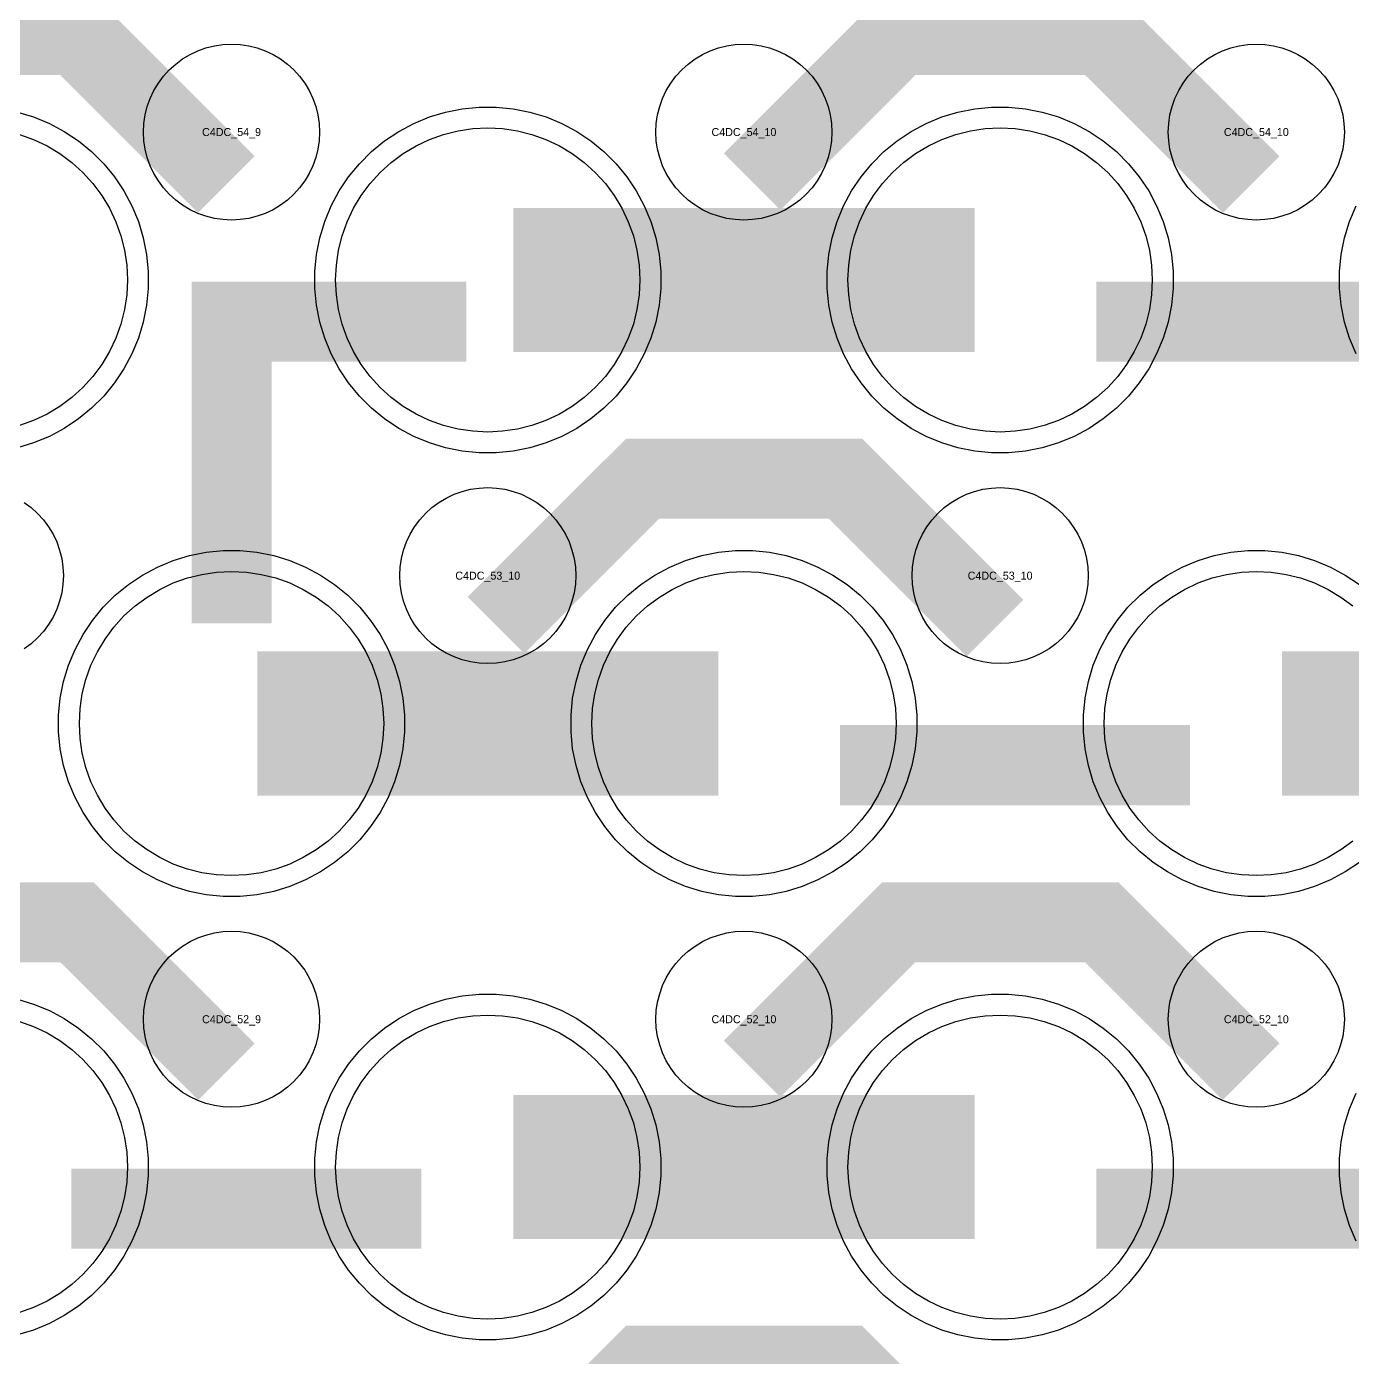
# Model space of a CAD drawing. Extents: x -11880 to 11880, y -14992 to 14992.
# Drawn here: x -8944 to -8530, y -7693.7 to -7278 of the extents above; entities that cross this region are included whole.
import ezdxf
from ezdxf.enums import TextEntityAlignment as Align

# ---------------------------------------------------------------- set-up
doc = ezdxf.new("R2010")
doc.units = 0
doc.header["$MEASUREMENT"] = 0
for name, color, linetype in [('GDS_775_DT_237', 138, 'CONTINUOUS'), ('RDL1_FS', 34, 'CONTINUOUS'), ('RDL_BS', 160, 'CONTINUOUS')]:
    doc.layers.add(name, color=color, linetype=linetype)

msp = doc.modelspace()

# ---------------------------------------------------------------- linework, layer by layer
at = {"layer": 'RDL1_FS', "color": 240, "true_color": 0xed1f24}
for points in [[(-8946.209, -7311.641), (-8941.819, -7313.213), (-8937.605, -7315.205), (-8933.605, -7317.603), (-8929.86, -7320.381), (-8926.406, -7323.511), (-8923.276, -7326.965), (-8920.498, -7330.71), (-8918.1, -7334.71), (-8916.108, -7338.924), (-8914.536, -7343.314), (-8913.404, -7347.837), (-8912.72, -7352.448), (-8912.491, -7357.105), (-8912.72, -7361.762), (-8913.404, -7366.373), (-8914.536, -7370.896), (-8916.108, -7375.286), (-8918.1, -7379.5), (-8920.498, -7383.5), (-8923.276, -7387.245), (-8926.406, -7390.699), (-8929.86, -7393.829), (-8933.605, -7396.607), (-8937.605, -7399.005), (-8941.819, -7400.997), (-8946.209, -7402.569)], [(-8946.209, -7588.771), (-8941.819, -7590.343), (-8937.605, -7592.335), (-8933.605, -7594.733), (-8929.86, -7597.511), (-8926.406, -7600.641), (-8923.276, -7604.095), (-8920.498, -7607.84), (-8918.1, -7611.84), (-8916.108, -7616.054), (-8914.536, -7620.444), (-8913.404, -7624.967), (-8912.72, -7629.578), (-8912.491, -7634.235), (-8912.72, -7638.892), (-8913.404, -7643.503), (-8914.536, -7648.026), (-8916.108, -7652.416), (-8918.1, -7656.63), (-8920.498, -7660.63), (-8923.276, -7664.375), (-8926.406, -7667.829), (-8929.86, -7670.959), (-8933.605, -7673.737), (-8937.605, -7676.135), (-8941.819, -7678.127), (-8946.209, -7679.699)]]:
    msp.add_lwpolyline(points, dxfattribs=at)
at = {"layer": 'RDL1_FS'}
for points in [[(-8800, -7404.614), (-8804.657, -7404.385), (-8809.268, -7403.701), (-8813.791, -7402.569), (-8818.181, -7400.997), (-8822.395, -7399.005), (-8826.395, -7396.607), (-8830.14, -7393.829), (-8833.594, -7390.699), (-8836.724, -7387.245), (-8839.502, -7383.5), (-8841.9, -7379.5), (-8843.892, -7375.286), (-8845.464, -7370.896), (-8846.596, -7366.373), (-8847.28, -7361.762), (-8847.509, -7357.105), (-8847.28, -7352.448), (-8846.596, -7347.837), (-8845.464, -7343.314), (-8843.892, -7338.924), (-8841.9, -7334.71), (-8839.502, -7330.71), (-8836.724, -7326.965), (-8833.594, -7323.511), (-8830.14, -7320.381), (-8826.395, -7317.603), (-8822.395, -7315.205), (-8818.181, -7313.213), (-8813.791, -7311.641), (-8809.268, -7310.509), (-8804.657, -7309.825), (-8800, -7309.596), (-8795.343, -7309.825), (-8790.732, -7310.509), (-8786.209, -7311.641), (-8781.819, -7313.213), (-8777.605, -7315.205), (-8773.605, -7317.603), (-8769.86, -7320.381), (-8766.406, -7323.511), (-8763.276, -7326.965), (-8760.498, -7330.71), (-8758.1, -7334.71), (-8756.108, -7338.924), (-8754.536, -7343.314), (-8753.404, -7347.837), (-8752.72, -7352.448), (-8752.491, -7357.105), (-8752.72, -7361.762), (-8753.404, -7366.373), (-8754.536, -7370.896), (-8756.108, -7375.286), (-8758.1, -7379.5), (-8760.498, -7383.5), (-8763.276, -7387.245), (-8766.406, -7390.699), (-8769.86, -7393.829), (-8773.605, -7396.607), (-8777.605, -7399.005), (-8781.819, -7400.997), (-8786.209, -7402.569), (-8790.732, -7403.701), (-8795.343, -7404.385)], [(-8640, -7404.614), (-8644.657, -7404.385), (-8649.268, -7403.701), (-8653.791, -7402.569), (-8658.181, -7400.997), (-8662.395, -7399.005), (-8666.395, -7396.607), (-8670.14, -7393.829), (-8673.594, -7390.699), (-8676.724, -7387.245), (-8679.502, -7383.5), (-8681.9, -7379.5), (-8683.892, -7375.286), (-8685.464, -7370.896), (-8686.596, -7366.373), (-8687.28, -7361.762), (-8687.509, -7357.105), (-8687.28, -7352.448), (-8686.596, -7347.837), (-8685.464, -7343.314), (-8683.892, -7338.924), (-8681.9, -7334.71), (-8679.502, -7330.71), (-8676.724, -7326.965), (-8673.594, -7323.511), (-8670.14, -7320.381), (-8666.395, -7317.603), (-8662.395, -7315.205), (-8658.181, -7313.213), (-8653.791, -7311.641), (-8649.268, -7310.509), (-8644.657, -7309.825), (-8640, -7309.596), (-8635.343, -7309.825), (-8630.732, -7310.509), (-8626.209, -7311.641), (-8621.819, -7313.213), (-8617.605, -7315.205), (-8613.605, -7317.603), (-8609.86, -7320.381), (-8606.406, -7323.511), (-8603.276, -7326.965), (-8600.498, -7330.71), (-8598.1, -7334.71), (-8596.108, -7338.924), (-8594.536, -7343.314), (-8593.404, -7347.837), (-8592.72, -7352.448), (-8592.491, -7357.105), (-8592.72, -7361.762), (-8593.404, -7366.373), (-8594.536, -7370.896), (-8596.108, -7375.286), (-8598.1, -7379.5), (-8600.498, -7383.5), (-8603.276, -7387.245), (-8606.406, -7390.699), (-8609.86, -7393.829), (-8613.605, -7396.607), (-8617.605, -7399.005), (-8621.819, -7400.997), (-8626.209, -7402.569), (-8630.732, -7403.701), (-8635.343, -7404.385)], [(-8880, -7543.179), (-8884.657, -7542.95), (-8889.268, -7542.266), (-8893.791, -7541.134), (-8898.181, -7539.562), (-8902.395, -7537.57), (-8906.395, -7535.172), (-8910.14, -7532.394), (-8913.594, -7529.264), (-8916.724, -7525.81), (-8919.502, -7522.065), (-8921.9, -7518.065), (-8923.892, -7513.851), (-8925.464, -7509.461), (-8926.596, -7504.938), (-8927.28, -7500.327), (-8927.509, -7495.67), (-8927.28, -7491.013), (-8926.596, -7486.402), (-8925.464, -7481.879), (-8923.892, -7477.489), (-8921.9, -7473.275), (-8919.502, -7469.275), (-8916.724, -7465.53), (-8913.594, -7462.076), (-8910.14, -7458.946), (-8906.395, -7456.168), (-8902.395, -7453.77), (-8898.181, -7451.778), (-8893.791, -7450.206), (-8889.268, -7449.074), (-8884.657, -7448.39), (-8880, -7448.161), (-8875.343, -7448.39), (-8870.732, -7449.074), (-8866.209, -7450.206), (-8861.819, -7451.778), (-8857.605, -7453.77), (-8853.605, -7456.168), (-8849.86, -7458.946), (-8846.406, -7462.076), (-8843.276, -7465.53), (-8840.498, -7469.275), (-8838.1, -7473.275), (-8836.108, -7477.489), (-8834.536, -7481.879), (-8833.404, -7486.402), (-8832.72, -7491.013), (-8832.491, -7495.67), (-8832.72, -7500.327), (-8833.404, -7504.938), (-8834.536, -7509.461), (-8836.108, -7513.851), (-8838.1, -7518.065), (-8840.498, -7522.065), (-8843.276, -7525.81), (-8846.406, -7529.264), (-8849.86, -7532.394), (-8853.605, -7535.172), (-8857.605, -7537.57), (-8861.819, -7539.562), (-8866.209, -7541.134), (-8870.732, -7542.266), (-8875.343, -7542.95)], [(-8720, -7543.179), (-8724.657, -7542.95), (-8729.268, -7542.266), (-8733.791, -7541.134), (-8738.181, -7539.562), (-8742.395, -7537.57), (-8746.395, -7535.172), (-8750.14, -7532.394), (-8753.594, -7529.264), (-8756.724, -7525.81), (-8759.502, -7522.065), (-8761.9, -7518.065), (-8763.892, -7513.851), (-8765.464, -7509.461), (-8766.596, -7504.938), (-8767.28, -7500.327), (-8767.509, -7495.67), (-8767.28, -7491.013), (-8766.596, -7486.402), (-8765.464, -7481.879), (-8763.892, -7477.489), (-8761.9, -7473.275), (-8759.502, -7469.275), (-8756.724, -7465.53), (-8753.594, -7462.076), (-8750.14, -7458.946), (-8746.395, -7456.168), (-8742.395, -7453.77), (-8738.181, -7451.778), (-8733.791, -7450.206), (-8729.268, -7449.074), (-8724.657, -7448.39), (-8720, -7448.161), (-8715.343, -7448.39), (-8710.732, -7449.074), (-8706.209, -7450.206), (-8701.819, -7451.778), (-8697.605, -7453.77), (-8693.605, -7456.168), (-8689.86, -7458.946), (-8686.406, -7462.076), (-8683.276, -7465.53), (-8680.498, -7469.275), (-8678.1, -7473.275), (-8676.108, -7477.489), (-8674.536, -7481.879), (-8673.404, -7486.402), (-8672.72, -7491.013), (-8672.491, -7495.67), (-8672.72, -7500.327), (-8673.404, -7504.938), (-8674.536, -7509.461), (-8676.108, -7513.851), (-8678.1, -7518.065), (-8680.498, -7522.065), (-8683.276, -7525.81), (-8686.406, -7529.264), (-8689.86, -7532.394), (-8693.605, -7535.172), (-8697.605, -7537.57), (-8701.819, -7539.562), (-8706.209, -7541.134), (-8710.732, -7542.266), (-8715.343, -7542.95)]]:
    msp.add_lwpolyline(points, close=True, dxfattribs=at)
for points in [[(-8791.998, -7357.105, 45, 45, 0), (-8719.998, -7357.105, 45, 45, 0)], [(-8719.998, -7357.105, 45, 45, 0), (-8647.998, -7357.105, 45, 45, 0)], [(-8871.998, -7495.67, 45, 45, 0), (-8799.998, -7495.67, 45, 45, 0)], [(-8799.998, -7495.67, 45, 45, 0), (-8727.998, -7495.67, 45, 45, 0)], [(-8551.998, -7495.67, 45, 45, 0), (-8479.998, -7495.67, 45, 45, 0)]]:
    msp.add_lwpolyline(points, format="xyseb", dxfattribs=at)
msp.add_lwpolyline([(-8529.86, -7532.394), (-8533.605, -7535.172), (-8537.605, -7537.57), (-8541.819, -7539.562), (-8546.209, -7541.134), (-8550.732, -7542.266), (-8555.343, -7542.95), (-8560, -7543.179), (-8564.657, -7542.95), (-8569.268, -7542.266), (-8573.791, -7541.134), (-8578.181, -7539.562), (-8582.395, -7537.57), (-8586.395, -7535.172), (-8590.14, -7532.394), (-8593.594, -7529.264), (-8596.724, -7525.81), (-8599.502, -7522.065), (-8601.9, -7518.065), (-8603.892, -7513.851), (-8605.464, -7509.461), (-8606.596, -7504.938), (-8607.28, -7500.327), (-8607.509, -7495.67), (-8607.28, -7491.013), (-8606.596, -7486.402), (-8605.464, -7481.879), (-8603.892, -7477.489), (-8601.9, -7473.275), (-8599.502, -7469.275), (-8596.724, -7465.53), (-8593.594, -7462.076), (-8590.14, -7458.946), (-8586.395, -7456.168), (-8582.395, -7453.77), (-8578.181, -7451.778), (-8573.791, -7450.206), (-8569.268, -7449.074), (-8564.657, -7448.39), (-8560, -7448.161), (-8555.343, -7448.39), (-8550.732, -7449.074), (-8546.209, -7450.206), (-8541.819, -7451.778), (-8537.605, -7453.77), (-8533.605, -7456.168), (-8529.86, -7458.946)], dxfattribs=at)
at = {"layer": 'RDL1_FS', "color": 240, "true_color": 0xed1f24}
for points in [[(-8800, -7681.744), (-8804.657, -7681.515), (-8809.268, -7680.831), (-8813.791, -7679.699), (-8818.181, -7678.127), (-8822.395, -7676.135), (-8826.395, -7673.737), (-8830.14, -7670.959), (-8833.594, -7667.829), (-8836.724, -7664.375), (-8839.502, -7660.63), (-8841.9, -7656.63), (-8843.892, -7652.416), (-8845.464, -7648.026), (-8846.596, -7643.503), (-8847.28, -7638.892), (-8847.509, -7634.235), (-8847.28, -7629.578), (-8846.596, -7624.967), (-8845.464, -7620.444), (-8843.892, -7616.054), (-8841.9, -7611.84), (-8839.502, -7607.84), (-8836.724, -7604.095), (-8833.594, -7600.641), (-8830.14, -7597.511), (-8826.395, -7594.733), (-8822.395, -7592.335), (-8818.181, -7590.343), (-8813.791, -7588.771), (-8809.268, -7587.639), (-8804.657, -7586.955), (-8800, -7586.726), (-8795.343, -7586.955), (-8790.732, -7587.639), (-8786.209, -7588.771), (-8781.819, -7590.343), (-8777.605, -7592.335), (-8773.605, -7594.733), (-8769.86, -7597.511), (-8766.406, -7600.641), (-8763.276, -7604.095), (-8760.498, -7607.84), (-8758.1, -7611.84), (-8756.108, -7616.054), (-8754.536, -7620.444), (-8753.404, -7624.967), (-8752.72, -7629.578), (-8752.491, -7634.235), (-8752.72, -7638.892), (-8753.404, -7643.503), (-8754.536, -7648.026), (-8756.108, -7652.416), (-8758.1, -7656.63), (-8760.498, -7660.63), (-8763.276, -7664.375), (-8766.406, -7667.829), (-8769.86, -7670.959), (-8773.605, -7673.737), (-8777.605, -7676.135), (-8781.819, -7678.127), (-8786.209, -7679.699), (-8790.732, -7680.831), (-8795.343, -7681.515)], [(-8640, -7681.744), (-8644.657, -7681.515), (-8649.268, -7680.831), (-8653.791, -7679.699), (-8658.181, -7678.127), (-8662.395, -7676.135), (-8666.395, -7673.737), (-8670.14, -7670.959), (-8673.594, -7667.829), (-8676.724, -7664.375), (-8679.502, -7660.63), (-8681.9, -7656.63), (-8683.892, -7652.416), (-8685.464, -7648.026), (-8686.596, -7643.503), (-8687.28, -7638.892), (-8687.509, -7634.235), (-8687.28, -7629.578), (-8686.596, -7624.967), (-8685.464, -7620.444), (-8683.892, -7616.054), (-8681.9, -7611.84), (-8679.502, -7607.84), (-8676.724, -7604.095), (-8673.594, -7600.641), (-8670.14, -7597.511), (-8666.395, -7594.733), (-8662.395, -7592.335), (-8658.181, -7590.343), (-8653.791, -7588.771), (-8649.268, -7587.639), (-8644.657, -7586.955), (-8640, -7586.726), (-8635.343, -7586.955), (-8630.732, -7587.639), (-8626.209, -7588.771), (-8621.819, -7590.343), (-8617.605, -7592.335), (-8613.605, -7594.733), (-8609.86, -7597.511), (-8606.406, -7600.641), (-8603.276, -7604.095), (-8600.498, -7607.84), (-8598.1, -7611.84), (-8596.108, -7616.054), (-8594.536, -7620.444), (-8593.404, -7624.967), (-8592.72, -7629.578), (-8592.491, -7634.235), (-8592.72, -7638.892), (-8593.404, -7643.503), (-8594.536, -7648.026), (-8596.108, -7652.416), (-8598.1, -7656.63), (-8600.498, -7660.63), (-8603.276, -7664.375), (-8606.406, -7667.829), (-8609.86, -7670.959), (-8613.605, -7673.737), (-8617.605, -7676.135), (-8621.819, -7678.127), (-8626.209, -7679.699), (-8630.732, -7680.831), (-8635.343, -7681.515)]]:
    msp.add_lwpolyline(points, close=True, dxfattribs=at)
for points in [[(-8791.998, -7634.235, 45, 45, 0), (-8719.998, -7634.235, 45, 45, 0)], [(-8719.998, -7634.235, 45, 45, 0), (-8647.998, -7634.235, 45, 45, 0)]]:
    msp.add_lwpolyline(points, format="xyseb", dxfattribs=at)
at = {"layer": 'RDL_BS'}
for points in [[(-8881.599, -7327.318, 25, 25, 0), (-8928.313, -7280.604, 25, 25, 0), (-8958.071, -7280.604, 25, 25, 0)], [(-8717.438, -7326.419, 25, 25, 0), (-8671.623, -7280.604, 25, 25, 0), (-8638.07, -7280.604, 25, 25, 0)], [(-8561.599, -7327.318, 25, 25, 0), (-8608.313, -7280.604, 25, 25, 0), (-8638.071, -7280.604, 25, 25, 0)], [(-8880, -7464.4, 25, 25, 0), (-8880, -7357.623, 25, 25, 0)], [(-8892.5, -7370.123, 25, 25, 0), (-8806.667, -7370.123, 25, 25, 0)], [(-8852.944, -7370.123, 25, 25, 0), (-8811.74, -7370.123, 25, 25, 0)], [(-8609.984, -7370.118, 25, 25, 0), (-8500.719, -7370.118, 25, 25, 0)], [(-8880, -7388.092, 25, 25, 0), (-8880, -7433.712, 25, 25, 0)], [(-8797.438, -7464.984, 25, 25, 0), (-8751.623, -7419.169, 25, 25, 0), (-8718.07, -7419.169, 25, 25, 0)], [(-8641.599, -7465.883, 25, 25, 0), (-8688.313, -7419.169, 25, 25, 0), (-8718.071, -7419.169, 25, 25, 0)], [(-8689.984, -7508.683, 25, 25, 0), (-8580.719, -7508.683, 25, 25, 0)], [(-8881.599, -7604.448, 25, 25, 0), (-8928.313, -7557.734, 25, 25, 0), (-8958.071, -7557.734, 25, 25, 0)], [(-8717.438, -7603.549, 25, 25, 0), (-8671.623, -7557.734, 25, 25, 0), (-8638.07, -7557.734, 25, 25, 0)], [(-8561.599, -7604.448, 25, 25, 0), (-8608.313, -7557.734, 25, 25, 0), (-8638.071, -7557.734, 25, 25, 0)], [(-8797.438, -7742.109, 25, 25, 0), (-8751.623, -7696.294, 25, 25, 0), (-8718.07, -7696.294, 25, 25, 0)], [(-8641.599, -7743.008, 25, 25, 0), (-8688.313, -7696.294, 25, 25, 0), (-8718.071, -7696.294, 25, 25, 0)]]:
    msp.add_lwpolyline(points, format="xyseb", dxfattribs=at)
for points in [[(-8880, -7338.411), (-8882.693, -7338.279), (-8885.365, -7337.883), (-8887.984, -7337.226), (-8890.519, -7336.319), (-8892.956, -7335.167), (-8895.28, -7333.774), (-8897.443, -7332.171), (-8899.442, -7330.359), (-8901.254, -7328.36), (-8902.857, -7326.197), (-8904.25, -7323.873), (-8905.402, -7321.436), (-8906.309, -7318.901), (-8906.966, -7316.282), (-8907.362, -7313.61), (-8907.494, -7310.917), (-8907.362, -7308.224), (-8906.966, -7305.552), (-8906.309, -7302.933), (-8905.402, -7300.398), (-8904.25, -7297.961), (-8902.857, -7295.637), (-8901.254, -7293.474), (-8899.442, -7291.475), (-8897.443, -7289.663), (-8895.28, -7288.06), (-8892.956, -7286.667), (-8890.519, -7285.515), (-8887.984, -7284.608), (-8885.365, -7283.951), (-8882.693, -7283.555), (-8880, -7283.423), (-8877.307, -7283.555), (-8874.635, -7283.951), (-8872.016, -7284.608), (-8869.481, -7285.515), (-8867.044, -7286.667), (-8864.72, -7288.06), (-8862.557, -7289.663), (-8860.558, -7291.475), (-8858.746, -7293.474), (-8857.143, -7295.637), (-8855.75, -7297.961), (-8854.598, -7300.398), (-8853.691, -7302.933), (-8853.034, -7305.552), (-8852.638, -7308.224), (-8852.506, -7310.917), (-8852.638, -7313.61), (-8853.034, -7316.282), (-8853.691, -7318.901), (-8854.598, -7321.436), (-8855.75, -7323.873), (-8857.143, -7326.197), (-8858.746, -7328.36), (-8860.558, -7330.359), (-8862.557, -7332.171), (-8864.72, -7333.774), (-8867.044, -7335.167), (-8869.481, -7336.319), (-8872.016, -7337.226), (-8874.635, -7337.883), (-8877.307, -7338.279)], [(-8720, -7338.411), (-8722.693, -7338.279), (-8725.365, -7337.883), (-8727.984, -7337.226), (-8730.519, -7336.319), (-8732.956, -7335.167), (-8735.28, -7333.774), (-8737.443, -7332.171), (-8739.442, -7330.359), (-8741.254, -7328.36), (-8742.857, -7326.197), (-8744.25, -7323.873), (-8745.402, -7321.436), (-8746.309, -7318.901), (-8746.966, -7316.282), (-8747.362, -7313.61), (-8747.494, -7310.917), (-8747.362, -7308.224), (-8746.966, -7305.552), (-8746.309, -7302.933), (-8745.402, -7300.398), (-8744.25, -7297.961), (-8742.857, -7295.637), (-8741.254, -7293.474), (-8739.442, -7291.475), (-8737.443, -7289.663), (-8735.28, -7288.06), (-8732.956, -7286.667), (-8730.519, -7285.515), (-8727.984, -7284.608), (-8725.365, -7283.951), (-8722.693, -7283.555), (-8720, -7283.423), (-8717.307, -7283.555), (-8714.635, -7283.951), (-8712.016, -7284.608), (-8709.481, -7285.515), (-8707.044, -7286.667), (-8704.72, -7288.06), (-8702.557, -7289.663), (-8700.558, -7291.475), (-8698.746, -7293.474), (-8697.143, -7295.637), (-8695.75, -7297.961), (-8694.598, -7300.398), (-8693.691, -7302.933), (-8693.034, -7305.552), (-8692.638, -7308.224), (-8692.506, -7310.917), (-8692.638, -7313.61), (-8693.034, -7316.282), (-8693.691, -7318.901), (-8694.598, -7321.436), (-8695.75, -7323.873), (-8697.143, -7326.197), (-8698.746, -7328.36), (-8700.558, -7330.359), (-8702.557, -7332.171), (-8704.72, -7333.774), (-8707.044, -7335.167), (-8709.481, -7336.319), (-8712.016, -7337.226), (-8714.635, -7337.883), (-8717.307, -7338.279)], [(-8560, -7338.411), (-8562.693, -7338.279), (-8565.365, -7337.883), (-8567.984, -7337.226), (-8570.519, -7336.319), (-8572.956, -7335.167), (-8575.28, -7333.774), (-8577.443, -7332.171), (-8579.442, -7330.359), (-8581.254, -7328.36), (-8582.857, -7326.197), (-8584.25, -7323.873), (-8585.402, -7321.436), (-8586.309, -7318.901), (-8586.966, -7316.282), (-8587.362, -7313.61), (-8587.494, -7310.917), (-8587.362, -7308.224), (-8586.966, -7305.552), (-8586.309, -7302.933), (-8585.402, -7300.398), (-8584.25, -7297.961), (-8582.857, -7295.637), (-8581.254, -7293.474), (-8579.442, -7291.475), (-8577.443, -7289.663), (-8575.28, -7288.06), (-8572.956, -7286.667), (-8570.519, -7285.515), (-8567.984, -7284.608), (-8565.365, -7283.951), (-8562.693, -7283.555), (-8560, -7283.423), (-8557.307, -7283.555), (-8554.635, -7283.951), (-8552.016, -7284.608), (-8549.481, -7285.515), (-8547.044, -7286.667), (-8544.72, -7288.06), (-8542.557, -7289.663), (-8540.558, -7291.475), (-8538.746, -7293.474), (-8537.143, -7295.637), (-8535.75, -7297.961), (-8534.598, -7300.398), (-8533.691, -7302.933), (-8533.034, -7305.552), (-8532.638, -7308.224), (-8532.506, -7310.917), (-8532.638, -7313.61), (-8533.034, -7316.282), (-8533.691, -7318.901), (-8534.598, -7321.436), (-8535.75, -7323.873), (-8537.143, -7326.197), (-8538.746, -7328.36), (-8540.558, -7330.359), (-8542.557, -7332.171), (-8544.72, -7333.774), (-8547.044, -7335.167), (-8549.481, -7336.319), (-8552.016, -7337.226), (-8554.635, -7337.883), (-8557.307, -7338.279)], [(-8802.644, -7411.105), (-8807.938, -7410.588), (-8813.165, -7409.542), (-8818.205, -7408.011), (-8823.115, -7405.98), (-8827.777, -7403.488), (-8832.191, -7400.541), (-8836.292, -7397.179), (-8840.074, -7393.397), (-8843.436, -7389.296), (-8846.383, -7384.882), (-8848.875, -7380.22), (-8850.906, -7375.31), (-8852.437, -7370.27), (-8853.483, -7365.043), (-8854, -7359.749), (-8854, -7354.461), (-8853.483, -7349.167), (-8852.437, -7343.94), (-8850.906, -7338.9), (-8848.875, -7333.99), (-8846.383, -7329.328), (-8843.436, -7324.914), (-8840.074, -7320.813), (-8836.292, -7317.031), (-8832.191, -7313.669), (-8827.777, -7310.722), (-8823.115, -7308.23), (-8818.205, -7306.199), (-8813.165, -7304.668), (-8807.938, -7303.622), (-8802.644, -7303.105), (-8797.356, -7303.105), (-8792.062, -7303.622), (-8786.835, -7304.668), (-8781.795, -7306.199), (-8776.885, -7308.23), (-8772.223, -7310.722), (-8767.809, -7313.669), (-8763.708, -7317.031), (-8759.926, -7320.813), (-8756.564, -7324.914), (-8753.617, -7329.328), (-8751.125, -7333.99), (-8749.094, -7338.9), (-8747.563, -7343.94), (-8746.517, -7349.167), (-8746, -7354.461), (-8746, -7359.749), (-8746.517, -7365.043), (-8747.563, -7370.27), (-8749.094, -7375.31), (-8751.125, -7380.22), (-8753.617, -7384.882), (-8756.564, -7389.296), (-8759.926, -7393.397), (-8763.708, -7397.179), (-8767.809, -7400.541), (-8772.223, -7403.488), (-8776.885, -7405.98), (-8781.795, -7408.011), (-8786.835, -7409.542), (-8792.062, -7410.588), (-8797.356, -7411.105)], [(-8642.644, -7411.105), (-8647.938, -7410.588), (-8653.165, -7409.542), (-8658.205, -7408.011), (-8663.115, -7405.98), (-8667.777, -7403.488), (-8672.191, -7400.541), (-8676.292, -7397.179), (-8680.074, -7393.397), (-8683.436, -7389.296), (-8686.383, -7384.882), (-8688.875, -7380.22), (-8690.906, -7375.31), (-8692.437, -7370.27), (-8693.483, -7365.043), (-8694, -7359.749), (-8694, -7354.461), (-8693.483, -7349.167), (-8692.437, -7343.94), (-8690.906, -7338.9), (-8688.875, -7333.99), (-8686.383, -7329.328), (-8683.436, -7324.914), (-8680.074, -7320.813), (-8676.292, -7317.031), (-8672.191, -7313.669), (-8667.777, -7310.722), (-8663.115, -7308.23), (-8658.205, -7306.199), (-8653.165, -7304.668), (-8647.938, -7303.622), (-8642.644, -7303.105), (-8637.356, -7303.105), (-8632.062, -7303.622), (-8626.835, -7304.668), (-8621.795, -7306.199), (-8616.885, -7308.23), (-8612.223, -7310.722), (-8607.809, -7313.669), (-8603.708, -7317.031), (-8599.926, -7320.813), (-8596.564, -7324.914), (-8593.617, -7329.328), (-8591.125, -7333.99), (-8589.094, -7338.9), (-8587.563, -7343.94), (-8586.517, -7349.167), (-8586, -7354.461), (-8586, -7359.749), (-8586.517, -7365.043), (-8587.563, -7370.27), (-8589.094, -7375.31), (-8591.125, -7380.22), (-8593.617, -7384.882), (-8596.564, -7389.296), (-8599.926, -7393.397), (-8603.708, -7397.179), (-8607.809, -7400.541), (-8612.223, -7403.488), (-8616.885, -7405.98), (-8621.795, -7408.011), (-8626.835, -7409.542), (-8632.062, -7410.588), (-8637.356, -7411.105)], [(-8800, -7476.976), (-8802.693, -7476.844), (-8805.365, -7476.448), (-8807.984, -7475.791), (-8810.519, -7474.884), (-8812.956, -7473.732), (-8815.28, -7472.339), (-8817.443, -7470.736), (-8819.442, -7468.924), (-8821.254, -7466.925), (-8822.857, -7464.762), (-8824.25, -7462.438), (-8825.402, -7460.001), (-8826.309, -7457.466), (-8826.966, -7454.847), (-8827.362, -7452.175), (-8827.494, -7449.482), (-8827.362, -7446.789), (-8826.966, -7444.117), (-8826.309, -7441.498), (-8825.402, -7438.963), (-8824.25, -7436.526), (-8822.857, -7434.202), (-8821.254, -7432.039), (-8819.442, -7430.04), (-8817.443, -7428.228), (-8815.28, -7426.625), (-8812.956, -7425.232), (-8810.519, -7424.08), (-8807.984, -7423.173), (-8805.365, -7422.516), (-8802.693, -7422.12), (-8800, -7421.988), (-8797.307, -7422.12), (-8794.635, -7422.516), (-8792.016, -7423.173), (-8789.481, -7424.08), (-8787.044, -7425.232), (-8784.72, -7426.625), (-8782.557, -7428.228), (-8780.558, -7430.04), (-8778.746, -7432.039), (-8777.143, -7434.202), (-8775.75, -7436.526), (-8774.598, -7438.963), (-8773.691, -7441.498), (-8773.034, -7444.117), (-8772.638, -7446.789), (-8772.506, -7449.482), (-8772.638, -7452.175), (-8773.034, -7454.847), (-8773.691, -7457.466), (-8774.598, -7460.001), (-8775.75, -7462.438), (-8777.143, -7464.762), (-8778.746, -7466.925), (-8780.558, -7468.924), (-8782.557, -7470.736), (-8784.72, -7472.339), (-8787.044, -7473.732), (-8789.481, -7474.884), (-8792.016, -7475.791), (-8794.635, -7476.448), (-8797.307, -7476.844)], [(-8640, -7476.976), (-8642.693, -7476.844), (-8645.365, -7476.448), (-8647.984, -7475.791), (-8650.519, -7474.884), (-8652.956, -7473.732), (-8655.28, -7472.339), (-8657.443, -7470.736), (-8659.442, -7468.924), (-8661.254, -7466.925), (-8662.857, -7464.762), (-8664.25, -7462.438), (-8665.402, -7460.001), (-8666.309, -7457.466), (-8666.966, -7454.847), (-8667.362, -7452.175), (-8667.494, -7449.482), (-8667.362, -7446.789), (-8666.966, -7444.117), (-8666.309, -7441.498), (-8665.402, -7438.963), (-8664.25, -7436.526), (-8662.857, -7434.202), (-8661.254, -7432.039), (-8659.442, -7430.04), (-8657.443, -7428.228), (-8655.28, -7426.625), (-8652.956, -7425.232), (-8650.519, -7424.08), (-8647.984, -7423.173), (-8645.365, -7422.516), (-8642.693, -7422.12), (-8640, -7421.988), (-8637.307, -7422.12), (-8634.635, -7422.516), (-8632.016, -7423.173), (-8629.481, -7424.08), (-8627.044, -7425.232), (-8624.72, -7426.625), (-8622.557, -7428.228), (-8620.558, -7430.04), (-8618.746, -7432.039), (-8617.143, -7434.202), (-8615.75, -7436.526), (-8614.598, -7438.963), (-8613.691, -7441.498), (-8613.034, -7444.117), (-8612.638, -7446.789), (-8612.506, -7449.482), (-8612.638, -7452.175), (-8613.034, -7454.847), (-8613.691, -7457.466), (-8614.598, -7460.001), (-8615.75, -7462.438), (-8617.143, -7464.762), (-8618.746, -7466.925), (-8620.558, -7468.924), (-8622.557, -7470.736), (-8624.72, -7472.339), (-8627.044, -7473.732), (-8629.481, -7474.884), (-8632.016, -7475.791), (-8634.635, -7476.448), (-8637.307, -7476.844)], [(-8882.644, -7549.67), (-8887.938, -7549.153), (-8893.165, -7548.107), (-8898.205, -7546.576), (-8903.115, -7544.545), (-8907.777, -7542.053), (-8912.191, -7539.106), (-8916.292, -7535.744), (-8920.074, -7531.962), (-8923.436, -7527.861), (-8926.383, -7523.447), (-8928.875, -7518.785), (-8930.906, -7513.875), (-8932.437, -7508.835), (-8933.483, -7503.608), (-8934, -7498.314), (-8934, -7493.026), (-8933.483, -7487.732), (-8932.437, -7482.505), (-8930.906, -7477.465), (-8928.875, -7472.555), (-8926.383, -7467.893), (-8923.436, -7463.479), (-8920.074, -7459.378), (-8916.292, -7455.596), (-8912.191, -7452.234), (-8907.777, -7449.287), (-8903.115, -7446.795), (-8898.205, -7444.764), (-8893.165, -7443.233), (-8887.938, -7442.187), (-8882.644, -7441.67), (-8877.356, -7441.67), (-8872.062, -7442.187), (-8866.835, -7443.233), (-8861.795, -7444.764), (-8856.885, -7446.795), (-8852.223, -7449.287), (-8847.809, -7452.234), (-8843.708, -7455.596), (-8839.926, -7459.378), (-8836.564, -7463.479), (-8833.617, -7467.893), (-8831.125, -7472.555), (-8829.094, -7477.465), (-8827.563, -7482.505), (-8826.517, -7487.732), (-8826, -7493.026), (-8826, -7498.314), (-8826.517, -7503.608), (-8827.563, -7508.835), (-8829.094, -7513.875), (-8831.125, -7518.785), (-8833.617, -7523.447), (-8836.564, -7527.861), (-8839.926, -7531.962), (-8843.708, -7535.744), (-8847.809, -7539.106), (-8852.223, -7542.053), (-8856.885, -7544.545), (-8861.795, -7546.576), (-8866.835, -7548.107), (-8872.062, -7549.153), (-8877.356, -7549.67)], [(-8722.644, -7549.67), (-8727.938, -7549.153), (-8733.165, -7548.107), (-8738.205, -7546.576), (-8743.115, -7544.545), (-8747.777, -7542.053), (-8752.191, -7539.106), (-8756.292, -7535.744), (-8760.074, -7531.962), (-8763.436, -7527.861), (-8766.383, -7523.447), (-8768.875, -7518.785), (-8770.906, -7513.875), (-8772.437, -7508.835), (-8773.483, -7503.608), (-8774, -7498.314), (-8774, -7493.026), (-8773.483, -7487.732), (-8772.437, -7482.505), (-8770.906, -7477.465), (-8768.875, -7472.555), (-8766.383, -7467.893), (-8763.436, -7463.479), (-8760.074, -7459.378), (-8756.292, -7455.596), (-8752.191, -7452.234), (-8747.777, -7449.287), (-8743.115, -7446.795), (-8738.205, -7444.764), (-8733.165, -7443.233), (-8727.938, -7442.187), (-8722.644, -7441.67), (-8717.356, -7441.67), (-8712.062, -7442.187), (-8706.835, -7443.233), (-8701.795, -7444.764), (-8696.885, -7446.795), (-8692.223, -7449.287), (-8687.809, -7452.234), (-8683.708, -7455.596), (-8679.926, -7459.378), (-8676.564, -7463.479), (-8673.617, -7467.893), (-8671.125, -7472.555), (-8669.094, -7477.465), (-8667.563, -7482.505), (-8666.517, -7487.732), (-8666, -7493.026), (-8666, -7498.314), (-8666.517, -7503.608), (-8667.563, -7508.835), (-8669.094, -7513.875), (-8671.125, -7518.785), (-8673.617, -7523.447), (-8676.564, -7527.861), (-8679.926, -7531.962), (-8683.708, -7535.744), (-8687.809, -7539.106), (-8692.223, -7542.053), (-8696.885, -7544.545), (-8701.795, -7546.576), (-8706.835, -7548.107), (-8712.062, -7549.153), (-8717.356, -7549.67)], [(-8880, -7615.541), (-8882.693, -7615.409), (-8885.365, -7615.013), (-8887.984, -7614.356), (-8890.519, -7613.449), (-8892.956, -7612.297), (-8895.28, -7610.904), (-8897.443, -7609.301), (-8899.442, -7607.489), (-8901.254, -7605.49), (-8902.857, -7603.327), (-8904.25, -7601.003), (-8905.402, -7598.566), (-8906.309, -7596.031), (-8906.966, -7593.412), (-8907.362, -7590.74), (-8907.494, -7588.047), (-8907.362, -7585.354), (-8906.966, -7582.682), (-8906.309, -7580.063), (-8905.402, -7577.528), (-8904.25, -7575.091), (-8902.857, -7572.767), (-8901.254, -7570.604), (-8899.442, -7568.605), (-8897.443, -7566.793), (-8895.28, -7565.19), (-8892.956, -7563.797), (-8890.519, -7562.645), (-8887.984, -7561.738), (-8885.365, -7561.081), (-8882.693, -7560.685), (-8880, -7560.553), (-8877.307, -7560.685), (-8874.635, -7561.081), (-8872.016, -7561.738), (-8869.481, -7562.645), (-8867.044, -7563.797), (-8864.72, -7565.19), (-8862.557, -7566.793), (-8860.558, -7568.605), (-8858.746, -7570.604), (-8857.143, -7572.767), (-8855.75, -7575.091), (-8854.598, -7577.528), (-8853.691, -7580.063), (-8853.034, -7582.682), (-8852.638, -7585.354), (-8852.506, -7588.047), (-8852.638, -7590.74), (-8853.034, -7593.412), (-8853.691, -7596.031), (-8854.598, -7598.566), (-8855.75, -7601.003), (-8857.143, -7603.327), (-8858.746, -7605.49), (-8860.558, -7607.489), (-8862.557, -7609.301), (-8864.72, -7610.904), (-8867.044, -7612.297), (-8869.481, -7613.449), (-8872.016, -7614.356), (-8874.635, -7615.013), (-8877.307, -7615.409)], [(-8720, -7615.541), (-8722.693, -7615.409), (-8725.365, -7615.013), (-8727.984, -7614.356), (-8730.519, -7613.449), (-8732.956, -7612.297), (-8735.28, -7610.904), (-8737.443, -7609.301), (-8739.442, -7607.489), (-8741.254, -7605.49), (-8742.857, -7603.327), (-8744.25, -7601.003), (-8745.402, -7598.566), (-8746.309, -7596.031), (-8746.966, -7593.412), (-8747.362, -7590.74), (-8747.494, -7588.047), (-8747.362, -7585.354), (-8746.966, -7582.682), (-8746.309, -7580.063), (-8745.402, -7577.528), (-8744.25, -7575.091), (-8742.857, -7572.767), (-8741.254, -7570.604), (-8739.442, -7568.605), (-8737.443, -7566.793), (-8735.28, -7565.19), (-8732.956, -7563.797), (-8730.519, -7562.645), (-8727.984, -7561.738), (-8725.365, -7561.081), (-8722.693, -7560.685), (-8720, -7560.553), (-8717.307, -7560.685), (-8714.635, -7561.081), (-8712.016, -7561.738), (-8709.481, -7562.645), (-8707.044, -7563.797), (-8704.72, -7565.19), (-8702.557, -7566.793), (-8700.558, -7568.605), (-8698.746, -7570.604), (-8697.143, -7572.767), (-8695.75, -7575.091), (-8694.598, -7577.528), (-8693.691, -7580.063), (-8693.034, -7582.682), (-8692.638, -7585.354), (-8692.506, -7588.047), (-8692.638, -7590.74), (-8693.034, -7593.412), (-8693.691, -7596.031), (-8694.598, -7598.566), (-8695.75, -7601.003), (-8697.143, -7603.327), (-8698.746, -7605.49), (-8700.558, -7607.489), (-8702.557, -7609.301), (-8704.72, -7610.904), (-8707.044, -7612.297), (-8709.481, -7613.449), (-8712.016, -7614.356), (-8714.635, -7615.013), (-8717.307, -7615.409)], [(-8560, -7615.541), (-8562.693, -7615.409), (-8565.365, -7615.013), (-8567.984, -7614.356), (-8570.519, -7613.449), (-8572.956, -7612.297), (-8575.28, -7610.904), (-8577.443, -7609.301), (-8579.442, -7607.489), (-8581.254, -7605.49), (-8582.857, -7603.327), (-8584.25, -7601.003), (-8585.402, -7598.566), (-8586.309, -7596.031), (-8586.966, -7593.412), (-8587.362, -7590.74), (-8587.494, -7588.047), (-8587.362, -7585.354), (-8586.966, -7582.682), (-8586.309, -7580.063), (-8585.402, -7577.528), (-8584.25, -7575.091), (-8582.857, -7572.767), (-8581.254, -7570.604), (-8579.442, -7568.605), (-8577.443, -7566.793), (-8575.28, -7565.19), (-8572.956, -7563.797), (-8570.519, -7562.645), (-8567.984, -7561.738), (-8565.365, -7561.081), (-8562.693, -7560.685), (-8560, -7560.553), (-8557.307, -7560.685), (-8554.635, -7561.081), (-8552.016, -7561.738), (-8549.481, -7562.645), (-8547.044, -7563.797), (-8544.72, -7565.19), (-8542.557, -7566.793), (-8540.558, -7568.605), (-8538.746, -7570.604), (-8537.143, -7572.767), (-8535.75, -7575.091), (-8534.598, -7577.528), (-8533.691, -7580.063), (-8533.034, -7582.682), (-8532.638, -7585.354), (-8532.506, -7588.047), (-8532.638, -7590.74), (-8533.034, -7593.412), (-8533.691, -7596.031), (-8534.598, -7598.566), (-8535.75, -7601.003), (-8537.143, -7603.327), (-8538.746, -7605.49), (-8540.558, -7607.489), (-8542.557, -7609.301), (-8544.72, -7610.904), (-8547.044, -7612.297), (-8549.481, -7613.449), (-8552.016, -7614.356), (-8554.635, -7615.013), (-8557.307, -7615.409)]]:
    msp.add_lwpolyline(points, close=True, dxfattribs=at)
at = {"layer": 'RDL_BS', "color": 240, "true_color": 0xed1f24}
for points in [[(-8946.835, -7304.668), (-8941.795, -7306.199), (-8936.885, -7308.23), (-8932.223, -7310.722), (-8927.809, -7313.669), (-8923.708, -7317.031), (-8919.926, -7320.813), (-8916.564, -7324.914), (-8913.617, -7329.328), (-8911.125, -7333.99), (-8909.094, -7338.9), (-8907.563, -7343.94), (-8906.517, -7349.167), (-8906, -7354.461), (-8906, -7359.749), (-8906.517, -7365.043), (-8907.563, -7370.27), (-8909.094, -7375.31), (-8911.125, -7380.22), (-8913.617, -7384.882), (-8916.564, -7389.296), (-8919.926, -7393.397), (-8923.708, -7397.179), (-8927.809, -7400.541), (-8932.223, -7403.488), (-8936.885, -7405.98), (-8941.795, -7408.011), (-8946.835, -7409.542)], [(-8946.835, -7581.798), (-8941.795, -7583.329), (-8936.885, -7585.36), (-8932.223, -7587.852), (-8927.809, -7590.799), (-8923.708, -7594.161), (-8919.926, -7597.943), (-8916.564, -7602.044), (-8913.617, -7606.458), (-8911.125, -7611.12), (-8909.094, -7616.03), (-8907.563, -7621.07), (-8906.517, -7626.297), (-8906, -7631.591), (-8906, -7636.879), (-8906.517, -7642.173), (-8907.563, -7647.4), (-8909.094, -7652.44), (-8911.125, -7657.35), (-8913.617, -7662.012), (-8916.564, -7666.426), (-8919.926, -7670.527), (-8923.708, -7674.309), (-8927.809, -7677.671), (-8932.223, -7680.618), (-8936.885, -7683.11), (-8941.795, -7685.141), (-8946.835, -7686.672)], [(-8528.875, -7657.35), (-8530.906, -7652.44), (-8532.437, -7647.4), (-8533.483, -7642.173), (-8534, -7636.879), (-8534, -7631.591), (-8533.483, -7626.297), (-8532.437, -7621.07), (-8530.906, -7616.03), (-8528.875, -7611.12)]]:
    msp.add_lwpolyline(points, dxfattribs=at)
at = {"layer": 'RDL_BS'}
for points in [[(-8528.875, -7380.22), (-8530.906, -7375.31), (-8532.437, -7370.27), (-8533.483, -7365.043), (-8534, -7359.749), (-8534, -7354.461), (-8533.483, -7349.167), (-8532.437, -7343.94), (-8530.906, -7338.9), (-8528.875, -7333.99)], [(-8944.72, -7426.625), (-8942.557, -7428.228), (-8940.558, -7430.04), (-8938.746, -7432.039), (-8937.143, -7434.202), (-8935.75, -7436.526), (-8934.598, -7438.963), (-8933.691, -7441.498), (-8933.034, -7444.117), (-8932.638, -7446.789), (-8932.506, -7449.482), (-8932.638, -7452.175), (-8933.034, -7454.847), (-8933.691, -7457.466), (-8934.598, -7460.001), (-8935.75, -7462.438), (-8937.143, -7464.762), (-8938.746, -7466.925), (-8940.558, -7468.924), (-8942.557, -7470.736), (-8944.72, -7472.339)], [(-8527.809, -7539.106), (-8532.223, -7542.053), (-8536.885, -7544.545), (-8541.795, -7546.576), (-8546.835, -7548.107), (-8552.062, -7549.153), (-8557.356, -7549.67), (-8562.644, -7549.67), (-8567.938, -7549.153), (-8573.165, -7548.107), (-8578.205, -7546.576), (-8583.115, -7544.545), (-8587.777, -7542.053), (-8592.191, -7539.106), (-8596.292, -7535.744), (-8600.074, -7531.962), (-8603.436, -7527.861), (-8606.383, -7523.447), (-8608.875, -7518.785), (-8610.906, -7513.875), (-8612.437, -7508.835), (-8613.483, -7503.608), (-8614, -7498.314), (-8614, -7493.026), (-8613.483, -7487.732), (-8612.437, -7482.505), (-8610.906, -7477.465), (-8608.875, -7472.555), (-8606.383, -7467.893), (-8603.436, -7463.479), (-8600.074, -7459.378), (-8596.292, -7455.596), (-8592.191, -7452.234), (-8587.777, -7449.287), (-8583.115, -7446.795), (-8578.205, -7444.764), (-8573.165, -7443.233), (-8567.938, -7442.187), (-8562.644, -7441.67), (-8557.356, -7441.67), (-8552.062, -7442.187), (-8546.835, -7443.233), (-8541.795, -7444.764), (-8536.885, -7446.795), (-8532.223, -7449.287), (-8527.809, -7452.234)]]:
    msp.add_lwpolyline(points, dxfattribs=at)
at = {"layer": 'RDL_BS', "color": 240, "true_color": 0xed1f24}
for points in [[(-8802.644, -7688.235), (-8807.938, -7687.718), (-8813.165, -7686.672), (-8818.205, -7685.141), (-8823.115, -7683.11), (-8827.777, -7680.618), (-8832.191, -7677.671), (-8836.292, -7674.309), (-8840.074, -7670.527), (-8843.436, -7666.426), (-8846.383, -7662.012), (-8848.875, -7657.35), (-8850.906, -7652.44), (-8852.437, -7647.4), (-8853.483, -7642.173), (-8854, -7636.879), (-8854, -7631.591), (-8853.483, -7626.297), (-8852.437, -7621.07), (-8850.906, -7616.03), (-8848.875, -7611.12), (-8846.383, -7606.458), (-8843.436, -7602.044), (-8840.074, -7597.943), (-8836.292, -7594.161), (-8832.191, -7590.799), (-8827.777, -7587.852), (-8823.115, -7585.36), (-8818.205, -7583.329), (-8813.165, -7581.798), (-8807.938, -7580.752), (-8802.644, -7580.235), (-8797.356, -7580.235), (-8792.062, -7580.752), (-8786.835, -7581.798), (-8781.795, -7583.329), (-8776.885, -7585.36), (-8772.223, -7587.852), (-8767.809, -7590.799), (-8763.708, -7594.161), (-8759.926, -7597.943), (-8756.564, -7602.044), (-8753.617, -7606.458), (-8751.125, -7611.12), (-8749.094, -7616.03), (-8747.563, -7621.07), (-8746.517, -7626.297), (-8746, -7631.591), (-8746, -7636.879), (-8746.517, -7642.173), (-8747.563, -7647.4), (-8749.094, -7652.44), (-8751.125, -7657.35), (-8753.617, -7662.012), (-8756.564, -7666.426), (-8759.926, -7670.527), (-8763.708, -7674.309), (-8767.809, -7677.671), (-8772.223, -7680.618), (-8776.885, -7683.11), (-8781.795, -7685.141), (-8786.835, -7686.672), (-8792.062, -7687.718), (-8797.356, -7688.235)], [(-8642.644, -7688.235), (-8647.938, -7687.718), (-8653.165, -7686.672), (-8658.205, -7685.141), (-8663.115, -7683.11), (-8667.777, -7680.618), (-8672.191, -7677.671), (-8676.292, -7674.309), (-8680.074, -7670.527), (-8683.436, -7666.426), (-8686.383, -7662.012), (-8688.875, -7657.35), (-8690.906, -7652.44), (-8692.437, -7647.4), (-8693.483, -7642.173), (-8694, -7636.879), (-8694, -7631.591), (-8693.483, -7626.297), (-8692.437, -7621.07), (-8690.906, -7616.03), (-8688.875, -7611.12), (-8686.383, -7606.458), (-8683.436, -7602.044), (-8680.074, -7597.943), (-8676.292, -7594.161), (-8672.191, -7590.799), (-8667.777, -7587.852), (-8663.115, -7585.36), (-8658.205, -7583.329), (-8653.165, -7581.798), (-8647.938, -7580.752), (-8642.644, -7580.235), (-8637.356, -7580.235), (-8632.062, -7580.752), (-8626.835, -7581.798), (-8621.795, -7583.329), (-8616.885, -7585.36), (-8612.223, -7587.852), (-8607.809, -7590.799), (-8603.708, -7594.161), (-8599.926, -7597.943), (-8596.564, -7602.044), (-8593.617, -7606.458), (-8591.125, -7611.12), (-8589.094, -7616.03), (-8587.563, -7621.07), (-8586.517, -7626.297), (-8586, -7631.591), (-8586, -7636.879), (-8586.517, -7642.173), (-8587.563, -7647.4), (-8589.094, -7652.44), (-8591.125, -7657.35), (-8593.617, -7662.012), (-8596.564, -7666.426), (-8599.926, -7670.527), (-8603.708, -7674.309), (-8607.809, -7677.671), (-8612.223, -7680.618), (-8616.885, -7683.11), (-8621.795, -7685.141), (-8626.835, -7686.672), (-8632.062, -7687.718), (-8637.356, -7688.235)]]:
    msp.add_lwpolyline(points, close=True, dxfattribs=at)
for points in [[(-8929.984, -7647.248, 25, 25, 0), (-8820.719, -7647.248, 25, 25, 0)], [(-8609.984, -7647.248, 25, 25, 0), (-8500.719, -7647.248, 25, 25, 0)]]:
    msp.add_lwpolyline(points, format="xyseb", dxfattribs=at)

# ---------------------------------------------------------------- texts
at = {"layer": 'GDS_775_DT_237'}
for s, p in [('C4DC_54_9', (-8880, -7310.917)), ('C4DC_54_9', (-8880, -7310.917)), ('C4DC_54_10', (-8720, -7310.917)), ('C4DC_54_10', (-8720, -7310.917)), ('C4DC_54_10', (-8560, -7310.917)), ('C4DC_54_10', (-8560, -7310.917)), ('C4DC_53_10', (-8800, -7449.482)), ('C4DC_53_10', (-8800, -7449.482)), ('C4DC_53_10', (-8640, -7449.482)), ('C4DC_53_10', (-8640, -7449.482)), ('C4DC_52_9', (-8880, -7588.047)), ('C4DC_52_9', (-8880, -7588.047)), ('C4DC_52_10', (-8720, -7588.047)), ('C4DC_52_10', (-8720, -7588.047)), ('C4DC_52_10', (-8560, -7588.047)), ('C4DC_52_10', (-8560, -7588.047))]:
    msp.add_text(s, height=2.5, dxfattribs=at).set_placement(p, align=Align.MIDDLE_CENTER)

doc.saveas('drawing.dxf')
